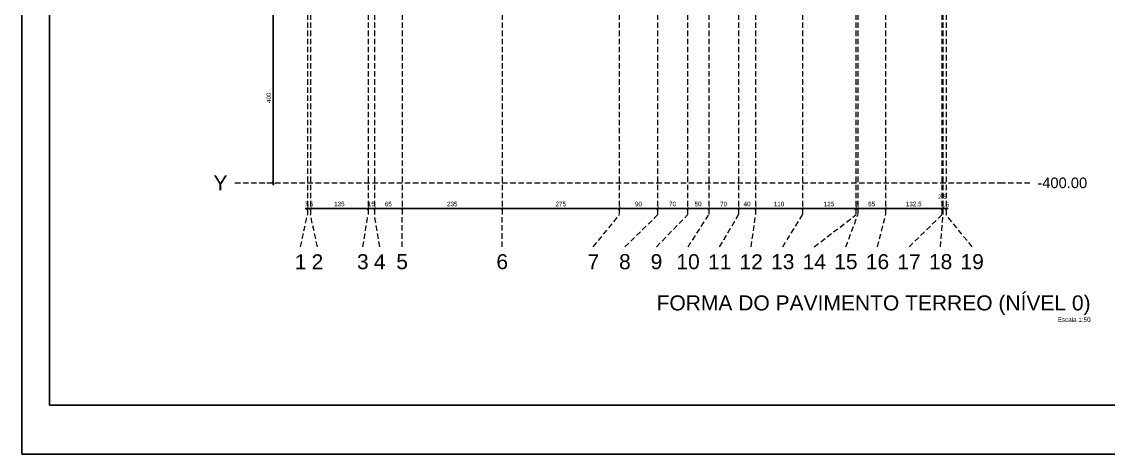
# Model space of a CAD drawing. Header units: millimetres. Extents: x -34 to 951, y -76 to 463.
# Drawn here: x 68.3 to 119.3, y -76.3 to -56 of the extents above; entities that cross this region are included whole.
import ezdxf

# ---------------------------------------------------------------- set-up
doc = ezdxf.new("R2010")
doc.units = ezdxf.units.MM
doc.header["$MEASUREMENT"] = 0
doc.linetypes.add('DASHED', pattern=[1.905, 1.27, -0.635])
doc.linetypes.add('NULL', pattern=[0])
for name, color, linetype, lineweight in [('FO-Títulos', 1, 'Continuous', 20), ('LC-Cotas', 7, 'Continuous', 5), ('LC-Eixos', 7, 'DASHED', 5), ('LC-Textos', 7, 'Continuous', 20)]:
    doc.layers.add(name, color=color, linetype=linetype, lineweight=lineweight)
doc.styles.add('Arial', font='arial.ttf')
doc.dimstyles.new('UM_50.000000', dxfattribs={"dimtxt": 0.18, "dimasz": 0.1, "dimexe": 0.1, "dimexo": 0.2, "dimgap": 0, "dimtad": 1, "dimtih": 1, "dimtoh": 1, "dimdec": 1, "dimlfac": 50, "dimzin": 0, "dimdsep": 46, "dimtxsty": 'Standard', "dimcen": 0.09, "dimdle": 0.1, "dimadec": 1, "dimazin": 2, "dimtfac": 1, "dimtdec": 4, "dimtofl": 0, "dimtmove": 0, "dimatfit": 3, "dimfxl": 1, "dimtolj": 1, "dimarcsym": 0})

# ---------------------------------------------------------------- blocks, each defined once
blk = doc.blocks.new('_Oblique')
at = {"color": 0, "linetype": 'ByBlock', "lineweight": -2}
blk.add_line((-0.5, -0.5), (0.5, 0.5), dxfattribs=at)
blk = doc.blocks.new('*D190')
at = {"layer": 'Defpoints', "color": 0, "transparency": 16777216}
for p in [(80.112, -55.579), (80.112, -55.579), (80.112, -63.579)]:
    blk.add_point(p, dxfattribs=at)
at = {"layer": 'LC-Cotas', "color": 0, "lineweight": -2, "transparency": 16777216}
blk.add_line((80.112, -63.679), (80.112, -55.479), dxfattribs=at)
at = {"layer": 'LC-Cotas', "color": 0, "lineweight": -2, "transparency": 16777216, "xscale": 0.1, "yscale": 0.1, "zscale": 0.1}
for p, rotation in [((80.112, -55.579), 90), ((80.112, -63.579), 270)]:
    blk.add_blockref('_Oblique', p, dxfattribs=dict(at, rotation=rotation))
at = {"layer": 'LC-Cotas', "color": 7, "transparency": 16777216, "insert": (79.9, -59.579), "char_height": 0.2118, "attachment_point": 5, "rotation": 90, "style": 'Arial'}
blk.add_mtext('\\A1;400', dxfattribs=at)
blk = doc.blocks.new('*D214')
at = {"layer": 'Defpoints', "color": 0, "transparency": 16777216}
for p in [(81.712, -64.779), (81.862, -64.779), (81.862, -64.779)]:
    blk.add_point(p, dxfattribs=at)
at = {"layer": 'LC-Cotas', "color": 0, "lineweight": -2, "transparency": 16777216}
blk.add_line((81.612, -64.779), (81.962, -64.779), dxfattribs=at)
at = {"layer": 'LC-Cotas', "color": 0, "lineweight": -2, "transparency": 16777216, "xscale": 0.1, "yscale": 0.1, "zscale": 0.1, "rotation": 180}
blk.add_blockref('_Oblique', (81.712, -64.779), dxfattribs=at)
at = {"layer": 'LC-Cotas', "color": 0, "lineweight": -2, "transparency": 16777216, "xscale": 0.1, "yscale": 0.1, "zscale": 0.1}
blk.add_blockref('_Oblique', (81.862, -64.779), dxfattribs=at)
at = {"layer": 'LC-Cotas', "color": 7, "transparency": 16777216, "insert": (81.787, -64.567), "char_height": 0.2118, "attachment_point": 5, "rotation": 0.0057, "style": 'Arial'}
blk.add_mtext('\\A1;7.5', dxfattribs=at)
blk = doc.blocks.new('*D215')
at = {"layer": 'Defpoints', "color": 0, "transparency": 16777216}
for p in [(81.862, -64.779), (84.562, -64.779), (84.562, -64.779)]:
    blk.add_point(p, dxfattribs=at)
at = {"layer": 'LC-Cotas', "color": 0, "lineweight": -2, "transparency": 16777216}
blk.add_line((81.762, -64.779), (84.662, -64.779), dxfattribs=at)
at = {"layer": 'LC-Cotas', "color": 0, "lineweight": -2, "transparency": 16777216, "xscale": 0.1, "yscale": 0.1, "zscale": 0.1, "rotation": 180}
blk.add_blockref('_Oblique', (81.862, -64.779), dxfattribs=at)
at = {"layer": 'LC-Cotas', "color": 0, "lineweight": -2, "transparency": 16777216, "xscale": 0.1, "yscale": 0.1, "zscale": 0.1}
blk.add_blockref('_Oblique', (84.562, -64.779), dxfattribs=at)
at = {"layer": 'LC-Cotas', "color": 7, "transparency": 16777216, "insert": (83.212, -64.567), "char_height": 0.2118, "attachment_point": 5, "rotation": 0.0057, "style": 'Arial'}
blk.add_mtext('\\A1;135', dxfattribs=at)
blk = doc.blocks.new('*D216')
at = {"layer": 'Defpoints', "color": 0, "transparency": 16777216}
for p in [(84.562, -64.779), (84.862, -64.779), (84.862, -64.779)]:
    blk.add_point(p, dxfattribs=at)
at = {"layer": 'LC-Cotas', "color": 0, "lineweight": -2, "transparency": 16777216}
blk.add_line((84.462, -64.779), (84.962, -64.779), dxfattribs=at)
at = {"layer": 'LC-Cotas', "color": 0, "lineweight": -2, "transparency": 16777216, "xscale": 0.1, "yscale": 0.1, "zscale": 0.1, "rotation": 180}
blk.add_blockref('_Oblique', (84.562, -64.779), dxfattribs=at)
at = {"layer": 'LC-Cotas', "color": 0, "lineweight": -2, "transparency": 16777216, "xscale": 0.1, "yscale": 0.1, "zscale": 0.1}
blk.add_blockref('_Oblique', (84.862, -64.779), dxfattribs=at)
at = {"layer": 'LC-Cotas', "color": 7, "transparency": 16777216, "insert": (84.712, -64.567), "char_height": 0.2118, "attachment_point": 5, "rotation": 0.0057, "style": 'Arial'}
blk.add_mtext('\\A1;15', dxfattribs=at)
blk = doc.blocks.new('*D217')
at = {"layer": 'Defpoints', "color": 0, "transparency": 16777216}
for p in [(84.862, -64.779), (86.162, -64.779), (86.162, -64.779)]:
    blk.add_point(p, dxfattribs=at)
at = {"layer": 'LC-Cotas', "color": 0, "lineweight": -2, "transparency": 16777216}
blk.add_line((84.762, -64.779), (86.262, -64.779), dxfattribs=at)
at = {"layer": 'LC-Cotas', "color": 0, "lineweight": -2, "transparency": 16777216, "xscale": 0.1, "yscale": 0.1, "zscale": 0.1, "rotation": 180}
blk.add_blockref('_Oblique', (84.862, -64.779), dxfattribs=at)
at = {"layer": 'LC-Cotas', "color": 0, "lineweight": -2, "transparency": 16777216, "xscale": 0.1, "yscale": 0.1, "zscale": 0.1}
blk.add_blockref('_Oblique', (86.162, -64.779), dxfattribs=at)
at = {"layer": 'LC-Cotas', "color": 7, "transparency": 16777216, "insert": (85.512, -64.567), "char_height": 0.2118, "attachment_point": 5, "rotation": 0.0057, "style": 'Arial'}
blk.add_mtext('\\A1;65', dxfattribs=at)
blk = doc.blocks.new('*D218')
at = {"layer": 'Defpoints', "color": 0, "transparency": 16777216}
for p in [(86.162, -64.779), (90.862, -64.779), (90.862, -64.779)]:
    blk.add_point(p, dxfattribs=at)
at = {"layer": 'LC-Cotas', "color": 0, "lineweight": -2, "transparency": 16777216}
blk.add_line((86.062, -64.779), (90.962, -64.779), dxfattribs=at)
at = {"layer": 'LC-Cotas', "color": 0, "lineweight": -2, "transparency": 16777216, "xscale": 0.1, "yscale": 0.1, "zscale": 0.1, "rotation": 180}
blk.add_blockref('_Oblique', (86.162, -64.779), dxfattribs=at)
at = {"layer": 'LC-Cotas', "color": 0, "lineweight": -2, "transparency": 16777216, "xscale": 0.1, "yscale": 0.1, "zscale": 0.1}
blk.add_blockref('_Oblique', (90.862, -64.779), dxfattribs=at)
at = {"layer": 'LC-Cotas', "color": 7, "transparency": 16777216, "insert": (88.512, -64.567), "char_height": 0.2118, "attachment_point": 5, "rotation": 0.0057, "style": 'Arial'}
blk.add_mtext('\\A1;235', dxfattribs=at)
blk = doc.blocks.new('*D219')
at = {"layer": 'Defpoints', "color": 0, "transparency": 16777216}
for p in [(90.862, -64.779), (96.362, -64.779), (96.362, -64.779)]:
    blk.add_point(p, dxfattribs=at)
at = {"layer": 'LC-Cotas', "color": 0, "lineweight": -2, "transparency": 16777216}
blk.add_line((90.762, -64.779), (96.462, -64.779), dxfattribs=at)
at = {"layer": 'LC-Cotas', "color": 0, "lineweight": -2, "transparency": 16777216, "xscale": 0.1, "yscale": 0.1, "zscale": 0.1, "rotation": 180}
blk.add_blockref('_Oblique', (90.862, -64.779), dxfattribs=at)
at = {"layer": 'LC-Cotas', "color": 0, "lineweight": -2, "transparency": 16777216, "xscale": 0.1, "yscale": 0.1, "zscale": 0.1}
blk.add_blockref('_Oblique', (96.362, -64.779), dxfattribs=at)
at = {"layer": 'LC-Cotas', "color": 7, "transparency": 16777216, "insert": (93.612, -64.567), "char_height": 0.2118, "attachment_point": 5, "rotation": 0.0057, "style": 'Arial'}
blk.add_mtext('\\A1;275', dxfattribs=at)
blk = doc.blocks.new('*D220')
at = {"layer": 'Defpoints', "color": 0, "transparency": 16777216}
for p in [(96.362, -64.779), (98.162, -64.779), (98.162, -64.779)]:
    blk.add_point(p, dxfattribs=at)
at = {"layer": 'LC-Cotas', "color": 0, "lineweight": -2, "transparency": 16777216}
blk.add_line((96.262, -64.779), (98.262, -64.779), dxfattribs=at)
at = {"layer": 'LC-Cotas', "color": 0, "lineweight": -2, "transparency": 16777216, "xscale": 0.1, "yscale": 0.1, "zscale": 0.1, "rotation": 180}
blk.add_blockref('_Oblique', (96.362, -64.779), dxfattribs=at)
at = {"layer": 'LC-Cotas', "color": 0, "lineweight": -2, "transparency": 16777216, "xscale": 0.1, "yscale": 0.1, "zscale": 0.1}
blk.add_blockref('_Oblique', (98.162, -64.779), dxfattribs=at)
at = {"layer": 'LC-Cotas', "color": 7, "transparency": 16777216, "insert": (97.262, -64.567), "char_height": 0.2118, "attachment_point": 5, "rotation": 0.0057, "style": 'Arial'}
blk.add_mtext('\\A1;90', dxfattribs=at)
blk = doc.blocks.new('*D221')
at = {"layer": 'Defpoints', "color": 0, "transparency": 16777216}
for p in [(98.162, -64.779), (99.562, -64.779), (99.562, -64.779)]:
    blk.add_point(p, dxfattribs=at)
at = {"layer": 'LC-Cotas', "color": 0, "lineweight": -2, "transparency": 16777216}
blk.add_line((98.062, -64.779), (99.662, -64.779), dxfattribs=at)
at = {"layer": 'LC-Cotas', "color": 0, "lineweight": -2, "transparency": 16777216, "xscale": 0.1, "yscale": 0.1, "zscale": 0.1, "rotation": 180}
blk.add_blockref('_Oblique', (98.162, -64.779), dxfattribs=at)
at = {"layer": 'LC-Cotas', "color": 0, "lineweight": -2, "transparency": 16777216, "xscale": 0.1, "yscale": 0.1, "zscale": 0.1}
blk.add_blockref('_Oblique', (99.562, -64.779), dxfattribs=at)
at = {"layer": 'LC-Cotas', "color": 7, "transparency": 16777216, "insert": (98.862, -64.567), "char_height": 0.2118, "attachment_point": 5, "rotation": 0.0057, "style": 'Arial'}
blk.add_mtext('\\A1;70', dxfattribs=at)
blk = doc.blocks.new('*D222')
at = {"layer": 'Defpoints', "color": 0, "transparency": 16777216}
for p in [(99.562, -64.779), (100.562, -64.779), (100.562, -64.779)]:
    blk.add_point(p, dxfattribs=at)
at = {"layer": 'LC-Cotas', "color": 0, "lineweight": -2, "transparency": 16777216}
blk.add_line((99.462, -64.779), (100.662, -64.779), dxfattribs=at)
at = {"layer": 'LC-Cotas', "color": 0, "lineweight": -2, "transparency": 16777216, "xscale": 0.1, "yscale": 0.1, "zscale": 0.1, "rotation": 180}
blk.add_blockref('_Oblique', (99.562, -64.779), dxfattribs=at)
at = {"layer": 'LC-Cotas', "color": 0, "lineweight": -2, "transparency": 16777216, "xscale": 0.1, "yscale": 0.1, "zscale": 0.1}
blk.add_blockref('_Oblique', (100.562, -64.779), dxfattribs=at)
at = {"layer": 'LC-Cotas', "color": 7, "transparency": 16777216, "insert": (100.062, -64.567), "char_height": 0.2118, "attachment_point": 5, "rotation": 0.0057, "style": 'Arial'}
blk.add_mtext('\\A1;50', dxfattribs=at)
blk = doc.blocks.new('*D223')
at = {"layer": 'Defpoints', "color": 0, "transparency": 16777216}
for p in [(100.562, -64.779), (101.962, -64.779), (101.962, -64.779)]:
    blk.add_point(p, dxfattribs=at)
at = {"layer": 'LC-Cotas', "color": 0, "lineweight": -2, "transparency": 16777216}
blk.add_line((100.462, -64.779), (102.062, -64.779), dxfattribs=at)
at = {"layer": 'LC-Cotas', "color": 0, "lineweight": -2, "transparency": 16777216, "xscale": 0.1, "yscale": 0.1, "zscale": 0.1, "rotation": 180}
blk.add_blockref('_Oblique', (100.562, -64.779), dxfattribs=at)
at = {"layer": 'LC-Cotas', "color": 0, "lineweight": -2, "transparency": 16777216, "xscale": 0.1, "yscale": 0.1, "zscale": 0.1}
blk.add_blockref('_Oblique', (101.962, -64.779), dxfattribs=at)
at = {"layer": 'LC-Cotas', "color": 7, "transparency": 16777216, "insert": (101.262, -64.567), "char_height": 0.2118, "attachment_point": 5, "rotation": 0.0057, "style": 'Arial'}
blk.add_mtext('\\A1;70', dxfattribs=at)
blk = doc.blocks.new('*D224')
at = {"layer": 'Defpoints', "color": 0, "transparency": 16777216}
for p in [(101.962, -64.779), (102.762, -64.779), (102.762, -64.779)]:
    blk.add_point(p, dxfattribs=at)
at = {"layer": 'LC-Cotas', "color": 0, "lineweight": -2, "transparency": 16777216}
blk.add_line((101.862, -64.779), (102.862, -64.779), dxfattribs=at)
at = {"layer": 'LC-Cotas', "color": 0, "lineweight": -2, "transparency": 16777216, "xscale": 0.1, "yscale": 0.1, "zscale": 0.1, "rotation": 180}
blk.add_blockref('_Oblique', (101.962, -64.779), dxfattribs=at)
at = {"layer": 'LC-Cotas', "color": 0, "lineweight": -2, "transparency": 16777216, "xscale": 0.1, "yscale": 0.1, "zscale": 0.1}
blk.add_blockref('_Oblique', (102.762, -64.779), dxfattribs=at)
at = {"layer": 'LC-Cotas', "color": 7, "transparency": 16777216, "insert": (102.362, -64.567), "char_height": 0.2118, "attachment_point": 5, "rotation": 0.0057, "style": 'Arial'}
blk.add_mtext('\\A1;40', dxfattribs=at)
blk = doc.blocks.new('*D225')
at = {"layer": 'Defpoints', "color": 0, "transparency": 16777216}
for p in [(102.762, -64.779), (104.962, -64.779), (104.962, -64.779)]:
    blk.add_point(p, dxfattribs=at)
at = {"layer": 'LC-Cotas', "color": 0, "lineweight": -2, "transparency": 16777216}
blk.add_line((102.662, -64.779), (105.062, -64.779), dxfattribs=at)
at = {"layer": 'LC-Cotas', "color": 0, "lineweight": -2, "transparency": 16777216, "xscale": 0.1, "yscale": 0.1, "zscale": 0.1, "rotation": 180}
blk.add_blockref('_Oblique', (102.762, -64.779), dxfattribs=at)
at = {"layer": 'LC-Cotas', "color": 0, "lineweight": -2, "transparency": 16777216, "xscale": 0.1, "yscale": 0.1, "zscale": 0.1}
blk.add_blockref('_Oblique', (104.962, -64.779), dxfattribs=at)
at = {"layer": 'LC-Cotas', "color": 7, "transparency": 16777216, "insert": (103.862, -64.567), "char_height": 0.2118, "attachment_point": 5, "rotation": 0.0057, "style": 'Arial'}
blk.add_mtext('\\A1;110', dxfattribs=at)
blk = doc.blocks.new('*D226')
at = {"layer": 'Defpoints', "color": 0, "transparency": 16777216}
for p in [(104.962, -64.779), (107.462, -64.779), (107.462, -64.779)]:
    blk.add_point(p, dxfattribs=at)
at = {"layer": 'LC-Cotas', "color": 0, "lineweight": -2, "transparency": 16777216}
blk.add_line((104.862, -64.779), (107.562, -64.779), dxfattribs=at)
at = {"layer": 'LC-Cotas', "color": 0, "lineweight": -2, "transparency": 16777216, "xscale": 0.1, "yscale": 0.1, "zscale": 0.1, "rotation": 180}
blk.add_blockref('_Oblique', (104.962, -64.779), dxfattribs=at)
at = {"layer": 'LC-Cotas', "color": 0, "lineweight": -2, "transparency": 16777216, "xscale": 0.1, "yscale": 0.1, "zscale": 0.1}
blk.add_blockref('_Oblique', (107.462, -64.779), dxfattribs=at)
at = {"layer": 'LC-Cotas', "color": 7, "transparency": 16777216, "insert": (106.212, -64.567), "char_height": 0.2118, "attachment_point": 5, "rotation": 0.0057, "style": 'Arial'}
blk.add_mtext('\\A1;125', dxfattribs=at)
blk = doc.blocks.new('*D227')
at = {"layer": 'Defpoints', "color": 0, "transparency": 16777216}
for p in [(107.462, -64.779), (107.562, -64.779), (107.562, -64.779)]:
    blk.add_point(p, dxfattribs=at)
at = {"layer": 'LC-Cotas', "color": 0, "lineweight": -2, "transparency": 16777216}
blk.add_line((107.362, -64.779), (107.662, -64.779), dxfattribs=at)
at = {"layer": 'LC-Cotas', "color": 0, "lineweight": -2, "transparency": 16777216, "xscale": 0.1, "yscale": 0.1, "zscale": 0.1, "rotation": 180}
blk.add_blockref('_Oblique', (107.462, -64.779), dxfattribs=at)
at = {"layer": 'LC-Cotas', "color": 0, "lineweight": -2, "transparency": 16777216, "xscale": 0.1, "yscale": 0.1, "zscale": 0.1}
blk.add_blockref('_Oblique', (107.562, -64.779), dxfattribs=at)
at = {"layer": 'LC-Cotas', "color": 7, "transparency": 16777216, "insert": (107.512, -64.567), "char_height": 0.2118, "attachment_point": 5, "rotation": 0.0057, "style": 'Arial'}
blk.add_mtext('\\A1;5', dxfattribs=at)
blk = doc.blocks.new('*D228')
at = {"layer": 'Defpoints', "color": 0, "transparency": 16777216}
for p in [(107.562, -64.779), (108.862, -64.779), (108.862, -64.779)]:
    blk.add_point(p, dxfattribs=at)
at = {"layer": 'LC-Cotas', "color": 0, "lineweight": -2, "transparency": 16777216}
blk.add_line((107.462, -64.779), (108.962, -64.779), dxfattribs=at)
at = {"layer": 'LC-Cotas', "color": 0, "lineweight": -2, "transparency": 16777216, "xscale": 0.1, "yscale": 0.1, "zscale": 0.1, "rotation": 180}
blk.add_blockref('_Oblique', (107.562, -64.779), dxfattribs=at)
at = {"layer": 'LC-Cotas', "color": 0, "lineweight": -2, "transparency": 16777216, "xscale": 0.1, "yscale": 0.1, "zscale": 0.1}
blk.add_blockref('_Oblique', (108.862, -64.779), dxfattribs=at)
at = {"layer": 'LC-Cotas', "color": 7, "transparency": 16777216, "insert": (108.212, -64.567), "char_height": 0.2118, "attachment_point": 5, "rotation": 0.0057, "style": 'Arial'}
blk.add_mtext('\\A1;65', dxfattribs=at)
blk = doc.blocks.new('*D229')
at = {"layer": 'Defpoints', "color": 0, "transparency": 16777216}
for p in [(108.862, -64.779), (111.512, -64.779), (111.512, -64.779)]:
    blk.add_point(p, dxfattribs=at)
at = {"layer": 'LC-Cotas', "color": 0, "lineweight": -2, "transparency": 16777216}
blk.add_line((108.762, -64.779), (111.612, -64.779), dxfattribs=at)
at = {"layer": 'LC-Cotas', "color": 0, "lineweight": -2, "transparency": 16777216, "xscale": 0.1, "yscale": 0.1, "zscale": 0.1, "rotation": 180}
blk.add_blockref('_Oblique', (108.862, -64.779), dxfattribs=at)
at = {"layer": 'LC-Cotas', "color": 0, "lineweight": -2, "transparency": 16777216, "xscale": 0.1, "yscale": 0.1, "zscale": 0.1}
blk.add_blockref('_Oblique', (111.512, -64.779), dxfattribs=at)
at = {"layer": 'LC-Cotas', "color": 7, "transparency": 16777216, "insert": (110.187, -64.567), "char_height": 0.2118, "attachment_point": 5, "rotation": 0.0057, "style": 'Arial'}
blk.add_mtext('\\A1;132.5', dxfattribs=at)
blk = doc.blocks.new('*D230')
at = {"layer": 'Defpoints', "color": 0, "transparency": 16777216}
for p in [(111.512, -64.779), (111.562, -64.779), (111.562, -64.779)]:
    blk.add_point(p, dxfattribs=at)
at = {"layer": 'LC-Cotas', "color": 0, "lineweight": -2, "transparency": 16777216}
blk.add_line((111.412, -64.779), (111.662, -64.779), dxfattribs=at)
at = {"layer": 'LC-Cotas', "color": 0, "lineweight": -2, "transparency": 16777216, "xscale": 0.1, "yscale": 0.1, "zscale": 0.1, "rotation": 180}
blk.add_blockref('_Oblique', (111.512, -64.779), dxfattribs=at)
at = {"layer": 'LC-Cotas', "color": 0, "lineweight": -2, "transparency": 16777216, "xscale": 0.1, "yscale": 0.1, "zscale": 0.1}
blk.add_blockref('_Oblique', (111.562, -64.779), dxfattribs=at)
at = {"layer": 'LC-Cotas', "color": 7, "transparency": 16777216, "insert": (111.535, -64.218), "char_height": 0.2118, "attachment_point": 5, "rotation": 0.0057, "style": 'Arial'}
blk.add_mtext('\\A1;2.5', dxfattribs=at)
blk = doc.blocks.new('*D231')
at = {"layer": 'Defpoints', "color": 0, "transparency": 16777216}
for p in [(111.562, -64.779), (111.712, -64.779), (111.712, -64.779)]:
    blk.add_point(p, dxfattribs=at)
at = {"layer": 'LC-Cotas', "color": 0, "lineweight": -2, "transparency": 16777216}
blk.add_line((111.462, -64.779), (111.812, -64.779), dxfattribs=at)
at = {"layer": 'LC-Cotas', "color": 0, "lineweight": -2, "transparency": 16777216, "xscale": 0.1, "yscale": 0.1, "zscale": 0.1, "rotation": 180}
blk.add_blockref('_Oblique', (111.562, -64.779), dxfattribs=at)
at = {"layer": 'LC-Cotas', "color": 0, "lineweight": -2, "transparency": 16777216, "xscale": 0.1, "yscale": 0.1, "zscale": 0.1}
blk.add_blockref('_Oblique', (111.712, -64.779), dxfattribs=at)
at = {"layer": 'LC-Cotas', "color": 7, "transparency": 16777216, "insert": (111.643, -64.592), "char_height": 0.2118, "attachment_point": 5, "rotation": 0.0057, "style": 'Arial'}
blk.add_mtext('\\A1;7.5', dxfattribs=at)

msp = doc.modelspace()

# ---------------------------------------------------------------- linework, layer by layer
at = {"color": 7}
for p, q in [((68.2973, -76.3225), (68.2973, 42.5775)), ((69.5973, -74.0225), (69.5973, 40.2775)), ((151.0973, -74.0225), (69.5973, -74.0225)), ((152.3973, -76.3225), (68.2973, -76.3225))]:
    msp.add_line(p, q, dxfattribs=at)
at = {"layer": 'LC-Eixos', "ltscale": 0.2}
for p, q in [((81.7122, 26.6346), (81.7122, -65.079)), ((81.8622, 26.6346), (81.8622, -65.079)), ((84.5622, 26.6346), (84.5622, -65.079)), ((84.8622, 26.6346), (84.8622, -65.079)), ((86.1622, 26.6346), (86.1622, -65.079)), ((90.8622, 26.6346), (90.8622, -65.079)), ((96.3622, 26.6346), (96.3622, -65.079)), ((98.1622, 26.6346), (98.1622, -65.079)), ((99.5622, 26.6346), (99.5622, -65.079)), ((100.5622, 26.6346), (100.5622, -65.079)), ((101.9622, 26.6346), (101.9622, -65.079)), ((102.7622, 26.6346), (102.7622, -65.079)), ((104.9622, 26.6346), (104.9622, -65.079)), ((107.4622, 26.6346), (107.4622, -65.079)), ((107.5622, 26.6346), (107.5622, -65.079)), ((108.8622, 26.6346), (108.8622, -65.079)), ((111.5122, 26.6346), (111.5122, -65.079)), ((111.5622, 26.6346), (111.5622, -65.079)), ((111.7122, 26.6346), (111.7122, -65.079)), ((78.3122, -63.579), (79.8122, -63.579)), ((79.8122, -63.579), (114.246, -63.579)), ((114.246, -63.579), (115.746, -63.579)), ((81.3919, -66.579), (81.7122, -65.079)), ((82.1826, -66.579), (81.8622, -65.079)), ((84.3169, -66.579), (84.5622, -65.079)), ((85.1076, -66.579), (84.8622, -65.079)), ((86.1622, -66.579), (86.1622, -65.079)), ((90.8622, -66.579), (90.8622, -65.079)), ((95.1416, -66.579), (96.3622, -65.079)), ((96.6242, -66.579), (98.1622, -65.079)), ((98.1068, -66.579), (99.5622, -65.079)), ((99.5894, -66.579), (100.5622, -65.079)), ((101.072, -66.579), (101.9622, -65.079)), ((102.5546, -66.579), (102.7622, -65.079)), ((104.0372, -66.579), (104.9622, -65.079)), ((105.5198, -66.579), (107.4622, -65.079)), ((107.0024, -66.579), (107.5622, -65.079)), ((108.485, -66.579), (108.8622, -65.079)), ((109.9676, -66.579), (111.5122, -65.079)), ((111.4502, -66.579), (111.5622, -65.079)), ((112.9328, -66.579), (111.7122, -65.079))]:
    msp.add_line(p, q, dxfattribs=at)

# ---------------------------------------------------------------- texts
at = {"layer": 'FO-Títulos', "linetype": 'NULL', "ltscale": 0.2, "attachment_point": 9, "line_spacing_factor": 0.798, "style": 'Arial'}
for s, insert, char_height, width in [('FORMA DO PAVIMENTO TERREO (NÍVEL 0)', (118.4952, -69.777), 0.706, 40.777957), ('Escala 1:50', (118.4952, -70.1091), 0.2118, 3.092086)]:
    msp.add_mtext(s, dxfattribs=dict(at, insert=insert, char_height=char_height, width=width))
at = {"layer": 'LC-Textos', "linetype": 'NULL', "ltscale": 0.2, "line_spacing_factor": 0.798, "style": 'Arial'}
for s, insert, char_height, width, attachment_point in [('Y', (77.9592, -63.9321), 0.706, 1.316216, 9), ('-400.00', (115.9932, -63.826), 0.4942, 4.68134, 7), ('1', (81.3922, -67.6381), 0.706, 1.096668, 8), ('2', (82.1822, -67.6381), 0.706, 1.096668, 8), ('3', (84.3172, -67.6381), 0.706, 1.096668, 8), ('4', (85.1072, -67.6381), 0.706, 1.096668, 8), ('5', (86.1622, -67.6381), 0.706, 1.096668, 8), ('6', (90.8622, -67.6381), 0.706, 1.096668, 8), ('7', (95.1412, -67.6381), 0.706, 1.096668, 8), ('8', (96.6242, -67.6381), 0.706, 1.096668, 8), ('9', (98.1072, -67.6381), 0.706, 1.096668, 8), ('10', (99.5892, -67.6381), 0.706, 2.193335, 8), ('11', (101.0722, -67.6381), 0.706, 2.193335, 8), ('12', (102.5542, -67.6381), 0.706, 2.193335, 8), ('13', (104.0372, -67.6381), 0.706, 2.193335, 8), ('14', (105.5202, -67.6381), 0.706, 2.193335, 8), ('15', (107.0022, -67.6381), 0.706, 2.193335, 8), ('16', (108.4852, -67.6381), 0.706, 2.193335, 8), ('17', (109.9672, -67.6381), 0.706, 2.193335, 8), ('18', (111.4502, -67.6381), 0.706, 2.193335, 8), ('19', (112.9332, -67.6381), 0.706, 2.193335, 8)]:
    msp.add_mtext(s, dxfattribs=dict(at, insert=insert, char_height=char_height, width=width, attachment_point=attachment_point))

# ---------------------------------------------------------------- dimensions: what is measured, and where the dimension line sits
at = {"layer": 'LC-Cotas'}
dim = msp.add_linear_dim(base=(80.1122, -55.579), p1=(80.1122, -63.579), p2=(80.1122, -55.579), angle=90, dimstyle='UM_50.000000', override={"dimtxt": 0.2118, "dimasz": 0.1, "dimexe": 0.1, "dimexo": 0.2, "dimtad": 1, "dimtih": 0, "dimtoh": 0, "dimdec": 1, "dimlfac": 50, "dimzin": 8, "dimtxsty": 'Arial', "dimblk": 'Oblique', "dimblk1": 'Oblique', "dimblk2": 'Oblique', "dimsah": 1, "dimdle": 0.1, "dimse1": 1, "dimse2": 1, "dimclrt": 7, "dimadec": 1, "dimazin": 3, "dimtmove": 2, "dimldrblk": 'Oblique'}, dxfattribs=at)
dim.commit()
dim.dimension.update_dxf_attribs({"geometry": '*D190', "text_midpoint": (79.9004, -59.579), "dimtype": 160, "text_rotation": 90})
for base, p1, p2, override, picture, middle in [((111.5622, -64.779), (111.5122, -64.779), (111.5622, -64.779), {"dimtxt": 0.2118, "dimtih": 0, "dimtoh": 0, "dimzin": 8, "dimtxsty": 'Arial', "dimblk": 'Oblique', "dimblk1": 'Oblique', "dimblk2": 'Oblique', "dimsah": 1, "dimse1": 1, "dimse2": 1, "dimclrt": 7, "dimazin": 3, "dimtmove": 2, "dimldrblk": 'Oblique'}, '*D230', (111.5346, -64.2181)), ((81.8622, -64.779), (81.7122, -64.779), (81.8622, -64.779), {"dimtxt": 0.2118, "dimasz": 0.1, "dimexe": 0.1, "dimexo": 0.2, "dimtad": 1, "dimtih": 0, "dimtoh": 0, "dimdec": 1, "dimlfac": 50, "dimzin": 8, "dimtxsty": 'Arial', "dimblk": 'Oblique', "dimblk1": 'Oblique', "dimblk2": 'Oblique', "dimsah": 1, "dimdle": 0.1, "dimse1": 1, "dimse2": 1, "dimclrt": 7, "dimadec": 1, "dimazin": 3, "dimtmove": 2, "dimldrblk": 'Oblique'}, '*D214', (81.7872, -64.5672)), ((84.5622, -64.779), (81.8622, -64.779), (84.5622, -64.779), {"dimtxt": 0.2118, "dimasz": 0.1, "dimexe": 0.1, "dimexo": 0.2, "dimtad": 1, "dimtih": 0, "dimtoh": 0, "dimdec": 1, "dimlfac": 50, "dimzin": 8, "dimtxsty": 'Arial', "dimblk": 'Oblique', "dimblk1": 'Oblique', "dimblk2": 'Oblique', "dimsah": 1, "dimdle": 0.1, "dimse1": 1, "dimse2": 1, "dimclrt": 7, "dimadec": 1, "dimazin": 3, "dimtmove": 2, "dimldrblk": 'Oblique'}, '*D215', (83.2122, -64.5672)), ((84.8622, -64.779), (84.5622, -64.779), (84.8622, -64.779), {"dimtxt": 0.2118, "dimasz": 0.1, "dimexe": 0.1, "dimexo": 0.2, "dimtad": 1, "dimtih": 0, "dimtoh": 0, "dimdec": 1, "dimlfac": 50, "dimzin": 8, "dimtxsty": 'Arial', "dimblk": 'Oblique', "dimblk1": 'Oblique', "dimblk2": 'Oblique', "dimsah": 1, "dimdle": 0.1, "dimse1": 1, "dimse2": 1, "dimclrt": 7, "dimadec": 1, "dimazin": 3, "dimtmove": 2, "dimldrblk": 'Oblique'}, '*D216', (84.7122, -64.5672)), ((86.1622, -64.779), (84.8622, -64.779), (86.1622, -64.779), {"dimtxt": 0.2118, "dimasz": 0.1, "dimexe": 0.1, "dimexo": 0.2, "dimtad": 1, "dimtih": 0, "dimtoh": 0, "dimdec": 1, "dimlfac": 50, "dimzin": 8, "dimtxsty": 'Arial', "dimblk": 'Oblique', "dimblk1": 'Oblique', "dimblk2": 'Oblique', "dimsah": 1, "dimdle": 0.1, "dimse1": 1, "dimse2": 1, "dimclrt": 7, "dimadec": 1, "dimazin": 3, "dimtmove": 2, "dimldrblk": 'Oblique'}, '*D217', (85.5122, -64.5672)), ((90.8622, -64.779), (86.1622, -64.779), (90.8622, -64.779), {"dimtxt": 0.2118, "dimasz": 0.1, "dimexe": 0.1, "dimexo": 0.2, "dimtad": 1, "dimtih": 0, "dimtoh": 0, "dimdec": 1, "dimlfac": 50, "dimzin": 8, "dimtxsty": 'Arial', "dimblk": 'Oblique', "dimblk1": 'Oblique', "dimblk2": 'Oblique', "dimsah": 1, "dimdle": 0.1, "dimse1": 1, "dimse2": 1, "dimclrt": 7, "dimadec": 1, "dimazin": 3, "dimtmove": 2, "dimldrblk": 'Oblique'}, '*D218', (88.5122, -64.5672)), ((96.3622, -64.779), (90.8622, -64.779), (96.3622, -64.779), {"dimtxt": 0.2118, "dimasz": 0.1, "dimexe": 0.1, "dimexo": 0.2, "dimtad": 1, "dimtih": 0, "dimtoh": 0, "dimdec": 1, "dimlfac": 50, "dimzin": 8, "dimtxsty": 'Arial', "dimblk": 'Oblique', "dimblk1": 'Oblique', "dimblk2": 'Oblique', "dimsah": 1, "dimdle": 0.1, "dimse1": 1, "dimse2": 1, "dimclrt": 7, "dimadec": 1, "dimazin": 3, "dimtmove": 2, "dimldrblk": 'Oblique'}, '*D219', (93.6122, -64.5672)), ((98.1622, -64.779), (96.3622, -64.779), (98.1622, -64.779), {"dimtxt": 0.2118, "dimasz": 0.1, "dimexe": 0.1, "dimexo": 0.2, "dimtad": 1, "dimtih": 0, "dimtoh": 0, "dimdec": 1, "dimlfac": 50, "dimzin": 8, "dimtxsty": 'Arial', "dimblk": 'Oblique', "dimblk1": 'Oblique', "dimblk2": 'Oblique', "dimsah": 1, "dimdle": 0.1, "dimse1": 1, "dimse2": 1, "dimclrt": 7, "dimadec": 1, "dimazin": 3, "dimtmove": 2, "dimldrblk": 'Oblique'}, '*D220', (97.2622, -64.5672)), ((99.5622, -64.779), (98.1622, -64.779), (99.5622, -64.779), {"dimtxt": 0.2118, "dimasz": 0.1, "dimexe": 0.1, "dimexo": 0.2, "dimtad": 1, "dimtih": 0, "dimtoh": 0, "dimdec": 1, "dimlfac": 50, "dimzin": 8, "dimtxsty": 'Arial', "dimblk": 'Oblique', "dimblk1": 'Oblique', "dimblk2": 'Oblique', "dimsah": 1, "dimdle": 0.1, "dimse1": 1, "dimse2": 1, "dimclrt": 7, "dimadec": 1, "dimazin": 3, "dimtmove": 2, "dimldrblk": 'Oblique'}, '*D221', (98.8622, -64.5672)), ((100.5622, -64.779), (99.5622, -64.779), (100.5622, -64.779), {"dimtxt": 0.2118, "dimasz": 0.1, "dimexe": 0.1, "dimexo": 0.2, "dimtad": 1, "dimtih": 0, "dimtoh": 0, "dimdec": 1, "dimlfac": 50, "dimzin": 8, "dimtxsty": 'Arial', "dimblk": 'Oblique', "dimblk1": 'Oblique', "dimblk2": 'Oblique', "dimsah": 1, "dimdle": 0.1, "dimse1": 1, "dimse2": 1, "dimclrt": 7, "dimadec": 1, "dimazin": 3, "dimtmove": 2, "dimldrblk": 'Oblique'}, '*D222', (100.0622, -64.5672)), ((101.9622, -64.779), (100.5622, -64.779), (101.9622, -64.779), {"dimtxt": 0.2118, "dimasz": 0.1, "dimexe": 0.1, "dimexo": 0.2, "dimtad": 1, "dimtih": 0, "dimtoh": 0, "dimdec": 1, "dimlfac": 50, "dimzin": 8, "dimtxsty": 'Arial', "dimblk": 'Oblique', "dimblk1": 'Oblique', "dimblk2": 'Oblique', "dimsah": 1, "dimdle": 0.1, "dimse1": 1, "dimse2": 1, "dimclrt": 7, "dimadec": 1, "dimazin": 3, "dimtmove": 2, "dimldrblk": 'Oblique'}, '*D223', (101.2622, -64.5672)), ((102.7622, -64.779), (101.9622, -64.779), (102.7622, -64.779), {"dimtxt": 0.2118, "dimasz": 0.1, "dimexe": 0.1, "dimexo": 0.2, "dimtad": 1, "dimtih": 0, "dimtoh": 0, "dimdec": 1, "dimlfac": 50, "dimzin": 8, "dimtxsty": 'Arial', "dimblk": 'Oblique', "dimblk1": 'Oblique', "dimblk2": 'Oblique', "dimsah": 1, "dimdle": 0.1, "dimse1": 1, "dimse2": 1, "dimclrt": 7, "dimadec": 1, "dimazin": 3, "dimtmove": 2, "dimldrblk": 'Oblique'}, '*D224', (102.3622, -64.5672)), ((104.9622, -64.779), (102.7622, -64.779), (104.9622, -64.779), {"dimtxt": 0.2118, "dimasz": 0.1, "dimexe": 0.1, "dimexo": 0.2, "dimtad": 1, "dimtih": 0, "dimtoh": 0, "dimdec": 1, "dimlfac": 50, "dimzin": 8, "dimtxsty": 'Arial', "dimblk": 'Oblique', "dimblk1": 'Oblique', "dimblk2": 'Oblique', "dimsah": 1, "dimdle": 0.1, "dimse1": 1, "dimse2": 1, "dimclrt": 7, "dimadec": 1, "dimazin": 3, "dimtmove": 2, "dimldrblk": 'Oblique'}, '*D225', (103.8622, -64.5672)), ((107.4622, -64.779), (104.9622, -64.779), (107.4622, -64.779), {"dimtxt": 0.2118, "dimasz": 0.1, "dimexe": 0.1, "dimexo": 0.2, "dimtad": 1, "dimtih": 0, "dimtoh": 0, "dimdec": 1, "dimlfac": 50, "dimzin": 8, "dimtxsty": 'Arial', "dimblk": 'Oblique', "dimblk1": 'Oblique', "dimblk2": 'Oblique', "dimsah": 1, "dimdle": 0.1, "dimse1": 1, "dimse2": 1, "dimclrt": 7, "dimadec": 1, "dimazin": 3, "dimtmove": 2, "dimldrblk": 'Oblique'}, '*D226', (106.2122, -64.5672)), ((107.5622, -64.779), (107.4622, -64.779), (107.5622, -64.779), {"dimtxt": 0.2118, "dimasz": 0.1, "dimexe": 0.1, "dimexo": 0.2, "dimtad": 1, "dimtih": 0, "dimtoh": 0, "dimdec": 1, "dimlfac": 50, "dimzin": 8, "dimtxsty": 'Arial', "dimblk": 'Oblique', "dimblk1": 'Oblique', "dimblk2": 'Oblique', "dimsah": 1, "dimdle": 0.1, "dimse1": 1, "dimse2": 1, "dimclrt": 7, "dimadec": 1, "dimazin": 3, "dimtmove": 2, "dimldrblk": 'Oblique'}, '*D227', (107.5122, -64.5672)), ((108.8622, -64.779), (107.5622, -64.779), (108.8622, -64.779), {"dimtxt": 0.2118, "dimasz": 0.1, "dimexe": 0.1, "dimexo": 0.2, "dimtad": 1, "dimtih": 0, "dimtoh": 0, "dimdec": 1, "dimlfac": 50, "dimzin": 8, "dimtxsty": 'Arial', "dimblk": 'Oblique', "dimblk1": 'Oblique', "dimblk2": 'Oblique', "dimsah": 1, "dimdle": 0.1, "dimse1": 1, "dimse2": 1, "dimclrt": 7, "dimadec": 1, "dimazin": 3, "dimtmove": 2, "dimldrblk": 'Oblique'}, '*D228', (108.2122, -64.5672)), ((111.5122, -64.779), (108.8622, -64.779), (111.5122, -64.779), {"dimtxt": 0.2118, "dimasz": 0.1, "dimexe": 0.1, "dimexo": 0.2, "dimtad": 1, "dimtih": 0, "dimtoh": 0, "dimdec": 1, "dimlfac": 50, "dimzin": 8, "dimtxsty": 'Arial', "dimblk": 'Oblique', "dimblk1": 'Oblique', "dimblk2": 'Oblique', "dimsah": 1, "dimdle": 0.1, "dimse1": 1, "dimse2": 1, "dimclrt": 7, "dimadec": 1, "dimazin": 3, "dimtmove": 2, "dimldrblk": 'Oblique'}, '*D229', (110.1872, -64.5672)), ((111.7122, -64.779), (111.5622, -64.779), (111.7122, -64.779), {"dimtxt": 0.2118, "dimtih": 0, "dimtoh": 0, "dimzin": 8, "dimtxsty": 'Arial', "dimblk": 'Oblique', "dimblk1": 'Oblique', "dimblk2": 'Oblique', "dimsah": 1, "dimse1": 1, "dimse2": 1, "dimclrt": 7, "dimazin": 3, "dimtmove": 2, "dimldrblk": 'Oblique'}, '*D231', (111.6428, -64.5919))]:
    dim = msp.add_linear_dim(base=base, p1=p1, p2=p2, dimstyle='UM_50.000000', override=override, dxfattribs=at)
    dim.commit()
    dim.dimension.update_dxf_attribs({"geometry": picture, "text_midpoint": middle, "dimtype": 160, "text_rotation": 0.00573})

doc.saveas('drawing.dxf')
